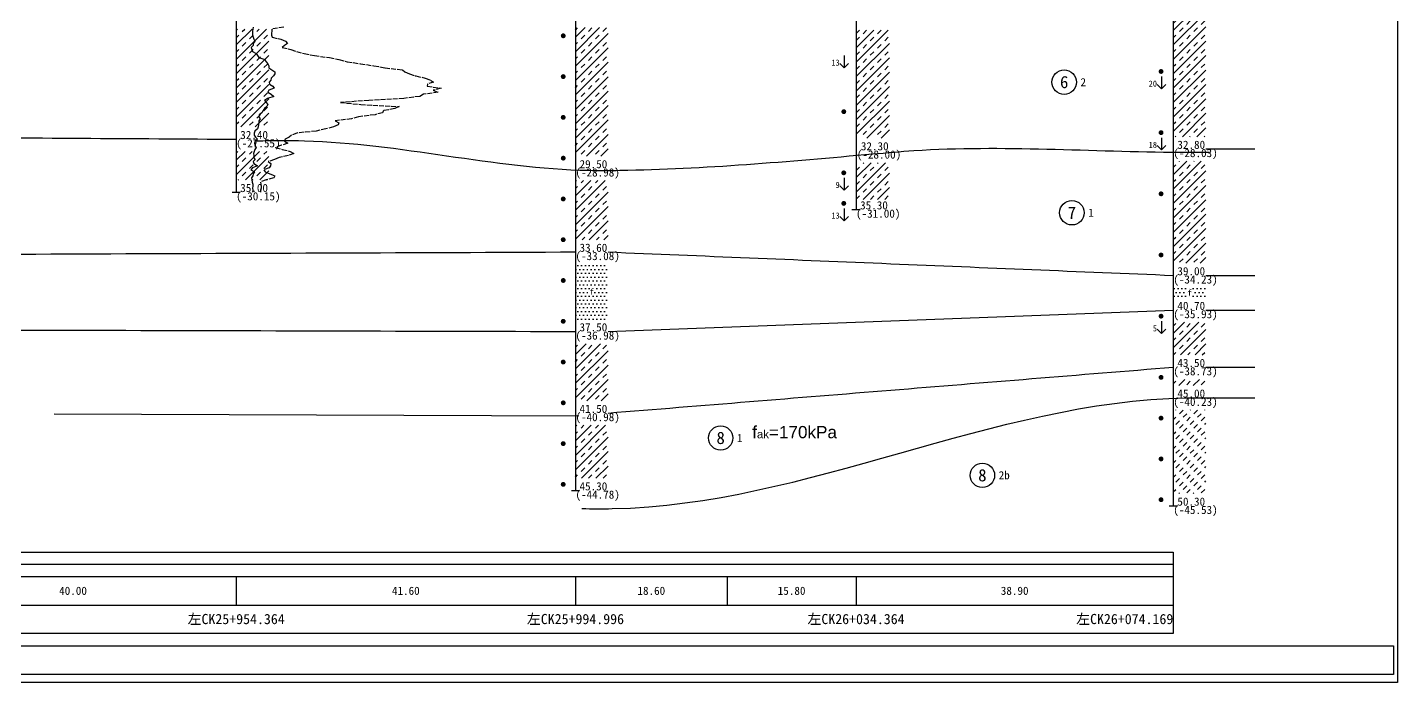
# Model space of a CAD drawing. Extents: x -339 to 990, y -633 to 75.
# Drawn here: x 654.4 to 990.4, y -271 to -110.3 of the extents above; entities that cross this region are included whole.
import ezdxf

# ---------------------------------------------------------------- set-up
doc = ezdxf.new("R2010")
doc.units = 0
doc.header["$MEASUREMENT"] = 0
doc.linetypes.add('ACAD_ISO02W100', pattern=[15, 12, -3])
doc.layers.get('0').update_dxf_attribs({"linetype": 'CONTINUOUS'})
doc.layers.add('苏州工程勘察_钻孔图例_LAYER', color=7, linetype='CONTINUOUS')
pattern_1 = [(45, (0, 0), (-1.767767, 1.767767), []), (45, (1.7678, 0), (-1.767767, 1.767767), [1.25, -1.25])]
pattern_2 = [(0, (0, 0), (0.4688, 0.9375), [0, -0.9375])]
pattern_3 = [(45, (0.1882, -0.5132), (-1.767767, 1.767767), []), (45, (1.956, -0.5132), (-1.767767, 1.767767), [1.25, -1.25])]

# ---------------------------------------------------------------- blocks, each defined once
blk = doc.blocks.new('Layer8-2b')
at = {"layer": '苏州工程勘察_钻孔图例_LAYER', "color": 7}
blk.add_circle((0, 0), 1.5, dxfattribs=at)
at = {"layer": '苏州工程勘察_钻孔图例_LAYER', "color": 7, "line_spacing_factor": 0.84}
for s, insert, char_height, attachment_point in [('{\\f|b0|i0|c134|p54;8}', (0, 0), 1.5, 5), ('{\\f|b0|i0|c134|p54;2b}', (2, 0), 1, 4)]:
    blk.add_mtext(s, dxfattribs=dict(at, insert=insert, char_height=char_height, attachment_point=attachment_point))
blk = doc.blocks.new('Layer8-1')
at = {"layer": '苏州工程勘察_钻孔图例_LAYER', "color": 7}
blk.add_circle((0, 0), 1.5, dxfattribs=at)
at = {"layer": '苏州工程勘察_钻孔图例_LAYER', "color": 7, "line_spacing_factor": 0.84}
for s, insert, char_height, attachment_point in [('{\\f|b0|i0|c134|p54;8}', (0, 0), 1.5, 5), ('{\\f|b0|i0|c134|p54;1}', (2, 0), 1, 4)]:
    blk.add_mtext(s, dxfattribs=dict(at, insert=insert, char_height=char_height, attachment_point=attachment_point))
blk = doc.blocks.new('Layer6-2')
at = {"layer": '苏州工程勘察_钻孔图例_LAYER', "color": 7}
blk.add_circle((0, 0), 1.5, dxfattribs=at)
at = {"layer": '苏州工程勘察_钻孔图例_LAYER', "color": 7, "line_spacing_factor": 0.84}
for s, insert, char_height, attachment_point in [('{\\f|b0|i0|c134|p54;6}', (0, 0), 1.5, 5), ('{\\f|b0|i0|c134|p54;2}', (2, 0), 1, 4)]:
    blk.add_mtext(s, dxfattribs=dict(at, insert=insert, char_height=char_height, attachment_point=attachment_point))
blk = doc.blocks.new('Layer7-1')
at = {"layer": '苏州工程勘察_钻孔图例_LAYER', "color": 7}
blk.add_circle((0, 0), 1.5, dxfattribs=at)
at = {"layer": '苏州工程勘察_钻孔图例_LAYER', "color": 7, "line_spacing_factor": 0.84}
for s, insert, char_height, attachment_point in [('{\\f|b0|i0|c134|p54;7}', (0, 0), 1.5, 5), ('{\\f|b0|i0|c134|p54;1}', (2, 0), 1, 4)]:
    blk.add_mtext(s, dxfattribs=dict(at, insert=insert, char_height=char_height, attachment_point=attachment_point))

msp = doc.modelspace()

# ---------------------------------------------------------------- hatches: boundary and pattern name
h = msp.add_hatch()
h.set_pattern_fill('粉质粘土', color=256, scale=10, style=0)
h.set_pattern_definition(pattern_1)
h.paths.add_polyline_path([(935.4, -106.65), (943.4, -106.65), (943.4, -137.15), (935.4, -137.15)])
h = msp.add_hatch()
h.set_pattern_fill('粉质粘土', color=256, scale=10, style=0)
h.set_pattern_definition(pattern_1)
h.paths.add_polyline_path([(705.6, -110.75), (713.6, -110.75), (713.6, -134.75), (705.6, -134.75)])
h = msp.add_hatch()
h.set_pattern_fill('粉质粘土', color=256, scale=10, style=0)
h.set_pattern_definition(pattern_1)
h.paths.add_polyline_path([(788.8, -110.4), (796.8, -110.4), (796.8, -141.9), (788.8, -141.9)])
h = msp.add_hatch()
h.set_pattern_fill('粉质粘土', color=256, scale=10, style=0)
h.set_pattern_definition(pattern_3)
h.paths.add_polyline_path([(857.79, -111.01), (865.79, -111.01), (865.79, -137.51), (857.79, -137.51)])
h = msp.add_hatch()
h.set_pattern_fill('粉质粘土', color=256, scale=10, style=0)
h.set_pattern_definition(pattern_1)
h.paths.add_polyline_path([(705.6, -140.75), (713.6, -140.75), (713.6, -147.75), (705.6, -147.75)])
h = msp.add_hatch()
h.set_pattern_fill('粉质粘土', color=256, scale=10, style=0)
h.set_pattern_definition(pattern_3)
h.paths.add_polyline_path([(857.79, -143.51), (865.79, -143.51), (865.79, -152.51), (857.79, -152.51)])
h = msp.add_hatch()
h.set_pattern_fill('粉质粘土', color=256, scale=10, style=0)
h.set_pattern_definition(pattern_1)
h.paths.add_polyline_path([(935.4, -143.15), (943.4, -143.15), (943.4, -168.15), (935.4, -168.15)])
h = msp.add_hatch()
h.set_pattern_fill('粉质粘土', color=256, scale=10, style=0)
h.set_pattern_definition(pattern_1)
h.paths.add_polyline_path([(788.8, -147.9), (796.8, -147.9), (796.8, -162.4), (788.8, -162.4)])
h = msp.add_hatch()
h.set_pattern_fill('砂', color=256, scale=10, style=0)
h.set_pattern_definition(pattern_2)
h.paths.add_polyline_path([(788.8, -168.4), (796.8, -168.4), (796.8, -181.9), (788.8, -181.9)])
h = msp.add_hatch()
h.set_pattern_fill('砂', color=256, scale=10, style=0)
h.set_pattern_definition(pattern_2)
h.paths.add_polyline_path([(935.4, -174.15), (943.4, -174.15), (943.4, -176.65), (935.4, -176.65)])
h = msp.add_hatch()
h.set_pattern_fill('粉质粘土', color=256, scale=10, style=0)
h.set_pattern_definition(pattern_1)
h.paths.add_polyline_path([(935.4, -182.65), (943.4, -182.65), (943.4, -190.65), (935.4, -190.65)])
h = msp.add_hatch()
h.set_pattern_fill('粉质粘土', color=256, scale=10, style=0)
h.set_pattern_definition(pattern_1)
h.paths.add_polyline_path([(788.8, -187.9), (796.8, -187.9), (796.8, -201.9), (788.8, -201.9)])
h = msp.add_hatch()
h.set_pattern_fill('粉质粘土', color=256, scale=10, style=0)
h.set_pattern_definition(pattern_1)
h.paths.add_polyline_path([(935.4, -196.65), (943.4, -196.65), (943.4, -198.15), (935.4, -198.15)])
h = msp.add_hatch()
h.set_pattern_fill('粉土夹粉质粘土', color=256, scale=10, style=0)
h.set_pattern_definition([(45, (0, 0), (-0.883883, 0.883883), [1.25, -1.25])])
h.paths.add_polyline_path([(935.4, -204.15), (943.4, -204.15), (943.4, -224.65), (935.4, -224.65)])
h = msp.add_hatch()
h.set_pattern_fill('粉质粘土', color=256, scale=10, style=0)
h.set_pattern_definition(pattern_1)
h.paths.add_polyline_path([(788.8, -207.9), (796.8, -207.9), (796.8, -220.9), (788.8, -220.9)])
at = {"layer": '苏州工程勘察_钻孔图例_LAYER'}
for points in [[(786.4, -112.4, 1), (785.2, -112.4, 1)], [(933, -121.15, 1), (931.8, -121.15, 1)], [(786.4, -122.4, 1), (785.2, -122.4, 1)], [(855.2, -131, 1), (854, -131, 1)], [(786.4, -132.4, 1), (785.2, -132.4, 1)], [(933, -136.15, 1), (931.8, -136.15, 1)], [(786.4, -142.4, 1), (785.2, -142.4, 1)], [(855.2, -146, 1), (854, -146, 1)], [(933, -151.15, 1), (931.8, -151.15, 1)], [(786.4, -152.4, 1), (785.2, -152.4, 1)], [(855.2, -153.5, 1), (854, -153.5, 1)], [(786.4, -162.4, 1), (785.2, -162.4, 1)], [(933, -166.15, 1), (931.8, -166.15, 1)], [(786.4, -172.4, 1), (785.2, -172.4, 1)], [(933, -181.15, 1), (931.8, -181.15, 1)], [(786.4, -182.4, 1), (785.2, -182.4, 1)], [(786.4, -192.4, 1), (785.2, -192.4, 1)], [(933, -196.15, 1), (931.8, -196.15, 1)], [(786.4, -202.4, 1), (785.2, -202.4, 1)], [(933, -206.15, 1), (931.8, -206.15, 1)], [(786.4, -212.4, 1), (785.2, -212.4, 1)], [(933, -216.15, 1), (931.8, -216.15, 1)], [(786.4, -222.4, 1), (785.2, -222.4, 1)], [(933, -226.15, 1), (931.8, -226.15, 1)]]:
    msp.add_hatch(color=256, dxfattribs=at).paths.add_polyline_path(points)

# ---------------------------------------------------------------- linework, layer by layer
for p, q in [((705.6, 24.25), (705.6, -150.75)), ((935.4, 23.85), (935.4, -227.65)), ((857.6, 21.5), (857.6, -155)), ((788.8, 2.6), (788.8, -223.9)), ((704.6, -150.75), (706.6, -150.75)), ((856.6, -155), (858.6, -155)), ((787.8, -223.9), (789.8, -223.9)), ((934.4, -227.65), (936.4, -227.65)), ((0, -242), (935.4, -242)), ((0, -245), (935.4, -245)), ((705.6, -245), (705.6, -252)), ((788.8, -245), (788.8, -252)), ((826, -245), (826, -252)), ((857.6, -245), (857.6, -252)), ((935.4, -245), (935.4, -252)), ((0, -252), (935.4, -252))]:
    msp.add_line(p, q)
at = {"linetype": 'Continuous'}
msp.add_line((789.59, -205.63), (661.01, -205.21), dxfattribs=at)
msp.add_lwpolyline([(-132.15, 75.41), (990.4, 75.41), (990.4, -271), (-132.15, -271)], close=True, dxfattribs=at)
for points in [[(709.75, -110.25), (709.67, -110.75), (709.62, -111.25), (709.58, -111.75), (709.62, -112.25), (709.75, -112.75), (709.92, -113.25), (710.15, -113.75), (709.77, -114.25), (709.73, -114.75), (709.3, -115.25), (709.45, -115.75), (709.58, -116.25), (710.5, -116.75), (710.85, -117.25), (711.2, -117.75), (712.67, -118.25), (712.98, -118.75), (713.33, -119.25), (713.65, -119.75), (713.65, -120.25), (714.33, -120.75), (715.08, -121.25), (715.12, -121.75), (714.75, -122.25), (714.15, -122.75), (714.1, -123.25), (713.73, -123.75), (713.77, -124.25), (714.62, -124.75), (714.9, -125.25), (713.58, -125.75), (713.33, -126.25), (714.2, -126.75), (714.8, -127.25), (713.3, -127.75), (712.58, -128.25), (712.92, -128.75), (713.38, -129.25), (713.15, -129.75), (712.55, -130.25), (712.25, -130.75), (711.92, -131.25), (711.25, -131.75), (711.17, -132.25), (711.45, -132.75), (711.12, -133.25), (711.12, -133.75), (711.1, -134.25), (711.02, -134.75), (710.83, -135.25), (710.2, -135.75), (710.05, -136.25), (710.05, -136.75), (710.38, -137.25), (710.83, -137.75), (710.27, -138.25), (710.1, -138.75), (710.2, -139.25), (710.48, -139.75), (710.15, -140.25), (710.05, -140.75), (709.85, -141.25), (709.9, -141.75), (709.83, -142.25), (710.27, -142.75), (709.75, -143.25), (709.9, -143.75), (710.8, -144.25), (709.62, -144.75), (709.23, -145.25), (710.08, -145.75), (709.77, -146.25), (709.67, -146.75), (709.38, -147.25), (709.42, -147.75), (709.55, -148.25), (709.65, -148.75), (709.65, -149.25), (709.62, -149.75), (709.67, -150.25), (709.62, -150.75)], [(854.7, -117.25), (854.7, -120.25), (853.64, -119.19)], [(854.7, -120.25), (855.76, -119.19)], [(932.5, -122.4), (932.5, -125.4), (931.44, -124.34)], [(932.5, -125.4), (933.56, -124.34)], [(932.5, -137.4), (932.5, -140.4), (931.44, -139.34)], [(932.5, -140.4), (933.56, -139.34)], [(854.7, -147.25), (854.7, -150.25), (853.64, -149.19)], [(854.7, -150.25), (855.76, -149.19)], [(854.7, -154.75), (854.7, -157.75), (853.64, -156.69)], [(854.7, -157.75), (855.76, -156.69)], [(932.5, -182.4), (932.5, -185.4), (931.44, -184.34)], [(932.5, -185.4), (933.56, -184.34)], [(-128.65, -239), (935.4, -239), (935.4, -259), (-128.65, -259)]]:
    msp.add_lwpolyline(points)
at = {"linetype": 'ACAD_ISO02W100', "ltscale": 0.1}
msp.add_lwpolyline([(717.25, -110.25), (714.33, -110.75), (714.33, -111.25), (714.3, -111.75), (714.3, -112.25), (714.45, -112.75), (716.58, -113.25), (717.7, -113.75), (718.15, -114.25), (717.42, -114.75), (716.92, -115.25), (719, -115.75), (720.4, -116.25), (722.3, -116.75), (724.77, -117.25), (728.5, -117.75), (730.8, -118.25), (732.85, -118.75), (736.05, -119.25), (739.38, -119.75), (742.1, -120.25), (746.35, -120.75), (746.98, -121.25), (748.1, -121.75), (749.67, -122.25), (751.95, -122.75), (753.25, -123.25), (754.02, -123.75), (752.52, -124.25), (752.45, -124.75), (755.83, -125.25), (753.88, -125.75), (755.17, -126.25), (751.55, -126.75), (750.62, -127.25), (746.7, -127.75), (738.1, -128.25), (731.2, -128.75), (736.15, -129.25), (745.58, -129.75), (744.48, -130.25), (741.7, -130.75), (741.5, -131.25), (739.67, -131.75), (735.58, -132.25), (733.92, -132.75), (729.88, -133.25), (730.75, -133.75), (730.6, -134.25), (729.45, -134.75), (727.62, -135.25), (725.23, -135.75), (720.5, -136.25), (719.17, -136.75), (718.62, -137.25), (717.65, -137.75), (717.45, -138.25), (718.25, -138.75), (716.7, -139.25), (715.27, -139.75), (716.92, -140.25), (718.88, -140.75), (719.75, -141.25), (718.4, -141.75), (716.12, -142.25), (715.02, -142.75), (713.45, -143.25), (714.1, -143.75), (714, -144.25), (713.7, -144.75), (712.42, -145.25), (712.73, -145.75), (713.83, -146.25), (715.12, -146.75), (714.8, -147.25), (712.98, -147.75), (711.58, -148.25), (711.67, -148.75), (711.75, -149.25), (711.75, -149.75), (711.55, -150.25), (711.55, -150.75)], dxfattribs=at)
msp.add_lwpolyline([(-128.64, -262), (989.4, -262), (989.4, -269), (-128.64, -269)], close=True)
at = {"color": 1}
for points in [[(553.6, -136.8), (629.6, -137.28), (705.6, -137.75)], [(943.4, -140.15), (949.4, -140.15), (955.4, -140.15)], [(553.6, -166.3), (671.2, -165.85), (788.8, -165.4)], [(796.8, -165.4), (866.1, -168.28), (935.4, -171.15)], [(943.4, -171.15), (949.4, -171.15), (955.4, -171.15)], [(796.8, -184.9), (866.1, -182.28), (935.4, -179.65)], [(943.4, -179.65), (949.4, -179.65), (955.4, -179.65)], [(553.6, -184.3), (671.2, -184.6), (788.8, -184.9)], [(796.8, -204.9), (866.1, -199.28), (935.4, -193.65)], [(943.4, -193.65), (949.4, -193.65), (955.4, -193.65)], [(943.4, -201.15), (949.4, -201.15), (955.4, -201.15)]]:
    msp.add_spline(points, degree=3, dxfattribs=at)
at = {"linetype": 'Continuous'}
msp.add_spline([(710.7, -138.14), (722.38, -138.14), (792.06, -145.38), (799.71, -145.38), (861.73, -141.36), (871.8, -140.55), (937.05, -140.95), (944.3, -140.95)], degree=3, dxfattribs=at)
msp.add_spline([(790.38, -228.34), (797.84, -228.34), (938.78, -201.17), (945.97, -201.17)], degree=3)

# ---------------------------------------------------------------- block references
at = {"layer": '苏州工程勘察_钻孔图例_LAYER', "xscale": 2, "yscale": 2, "zscale": 2}
for name, p in [('Layer6-2', (908.64, -123.77)), ('Layer7-1', (910.53, -155.79)), ('Layer8-1', (824.41, -211.02)), ('Layer8-2b', (888.58, -220.18))]:
    msp.add_blockref(name, p, dxfattribs=at)

# ---------------------------------------------------------------- texts
at = {"line_spacing_factor": 0.84}
for s, insert, char_height, attachment_point in [('{\\f|b0|i0|c134|p54;13}', (853.6, -119.75), 1.5, 9), ('{\\f|b0|i0|c134|p54;20}', (931.4, -124.9), 1.5, 9), ('{\\f黑体|b0|i0|c134|p54;(-27.55)}', (705.6, -137.75), 2, 1), ('{\\f黑体|b0|i0|c134|p54;32.40}', (706.6, -137.75), 2, 7), ('{\\f黑体|b0|i0|c134|p54;(-28.00)}', (857.79, -140.51), 2, 1), ('{\\f黑体|b0|i0|c134|p54;32.30}', (858.79, -140.51), 2, 7), ('{\\f|b0|i0|c134|p54;18}', (931.4, -139.9), 1.5, 9), ('{\\f黑体|b0|i0|c134|p54;(-28.03)}', (935.4, -140.15), 2, 1), ('{\\f黑体|b0|i0|c134|p54;32.80}', (936.4, -140.15), 2, 7), ('{\\f黑体|b0|i0|c134|p54;29.50}', (789.8, -144.9), 2, 7), ('{\\f黑体|b0|i0|c134|p54;(-28.98)}', (788.8, -144.9), 2, 1), ('{\\f黑体|b0|i0|c134|p54;(-30.15)}', (705.6, -150.75), 2, 1), ('{\\f黑体|b0|i0|c134|p54;35.00}', (706.6, -150.75), 2, 7), ('{\\f|b0|i0|c134|p54;9}', (853.6, -149.75), 1.5, 9), ('{\\f黑体|b0|i0|c134|p54;35.30}', (858.6, -155), 2, 7), ('{\\f|b0|i0|c134|p54;13}', (853.6, -157.25), 1.5, 9), ('{\\f黑体|b0|i0|c134|p54;(-31.00)}', (857.6, -155), 2, 1), ('{\\f黑体|b0|i0|c134|p54;33.60}', (789.8, -165.4), 2, 7), ('{\\f黑体|b0|i0|c134|p54;(-33.08)}', (788.8, -165.4), 2, 1), ('{\\f黑体|b0|i0|c134|p54;(-34.23)}', (935.4, -171.15), 2, 1), ('{\\f黑体|b0|i0|c134|p54;39.00}', (936.4, -171.15), 2, 7), ('{\\f|b0|i0|c134|p54;f}', (792.8, -175.15), 1.5, 5), ('{\\f|b0|i0|c134|p54;f}', (939.4, -175.4), 1.5, 5), ('{\\f黑体|b0|i0|c134|p54;40.70}', (936.4, -179.65), 2, 7), ('{\\f黑体|b0|i0|c134|p54;(-35.93)}', (935.4, -179.65), 2, 1), ('{\\f黑体|b0|i0|c134|p54;(-36.98)}', (788.8, -184.9), 2, 1), ('{\\f黑体|b0|i0|c134|p54;37.50}', (789.8, -184.9), 2, 7), ('{\\f|b0|i0|c134|p54;5}', (931.4, -184.9), 1.5, 9), ('{\\f黑体|b0|i0|c134|p54;(-38.73)}', (935.4, -193.65), 2, 1), ('{\\f黑体|b0|i0|c134|p54;43.50}', (936.4, -193.65), 2, 7), ('{\\f黑体|b0|i0|c134|p54;(-40.23)}', (935.4, -201.15), 2, 1), ('{\\f黑体|b0|i0|c134|p54;45.00}', (936.4, -201.15), 2, 7), ('{\\f黑体|b0|i0|c134|p54;(-40.98)}', (788.8, -204.9), 2, 1), ('{\\f黑体|b0|i0|c134|p54;41.50}', (789.8, -204.9), 2, 7), ('{\\f黑体|b0|i0|c134|p54;(-44.78)}', (788.8, -223.9), 2, 1), ('{\\f黑体|b0|i0|c134|p54;45.30}', (789.8, -223.9), 2, 7), ('{\\f黑体|b0|i0|c134|p54;(-45.53)}', (935.4, -227.65), 2, 1), ('{\\f黑体|b0|i0|c134|p54;50.30}', (936.4, -227.65), 2, 7), ('{\\f|b0|i0|c134|p54;40.00}', (665.6, -248.5), 2, 5), ('{\\f|b0|i0|c134|p54;41.60}', (747.2, -248.5), 2, 5), ('{\\f|b0|i0|c134|p54;18.60}', (807.4, -248.5), 2, 5), ('{\\f|b0|i0|c134|p54;15.80}', (841.8, -248.5), 2, 5), ('{\\f|b0|i0|c134|p54;38.90}', (896.5, -248.5), 2, 5), ('{\\f楷体_GB2312|b0|i0|c134|p54;左CK25+954.364}', (705.6, -255.5), 2.5, 5), ('{\\f楷体_GB2312|b0|i0|c134|p54;左CK25+994.996}', (788.8, -255.5), 2.5, 5), ('{\\f楷体_GB2312|b0|i0|c134|p54;左CK26+034.364}', (857.6, -255.5), 2.5, 5), ('{\\f楷体_GB2312|b0|i0|c134|p54;左CK26+074.169}', (935.4, -255.5), 2.5, 6), ('{\\f楷体_GB2312|b0|i0|c134|p54;}', (826, -255.5), 2.5, 5)]:
    msp.add_mtext(s, dxfattribs=dict(at, insert=insert, char_height=char_height, attachment_point=attachment_point))
at = {"layer": '苏州工程勘察_钻孔图例_LAYER', "color": 7, "insert": (842.53, -209.6), "char_height": 3, "attachment_point": 5, "line_spacing_factor": 0.84}
msp.add_mtext('{\\fArial|b0|i0|c0|p32;f\\H0.6667x;ak\\H1.5x;=170kPa}', dxfattribs=at)

doc.saveas('drawing.dxf')
